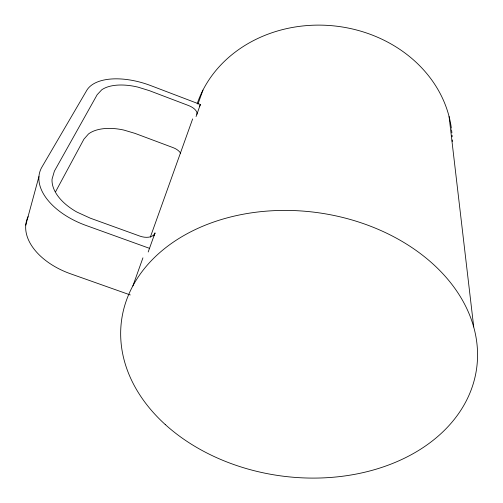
<?xml version="1.0" encoding="UTF-8"?>
<svg xmlns="http://www.w3.org/2000/svg" width="503" height="503" viewBox="0 0 503 503"><rect width="100%" height="100%" fill="white"/><g stroke="black" fill="none" stroke-linecap="round" stroke-linejoin="round"><path stroke-width="0.75" d="M25.754 225.118L38.945 176.559M148.196 251.99L154.987 233.021A13.147 7.96 19.6 0 1 139.821 236.089L90.326 218.183L76.921 212.071A51.463 29.884 17.6 0 1 52.042 179.187L54.387 171.146L97.154 94.721L101.732 89.811A44.717 22.673 19.2 0 1 137.885 87.107L149.29 90.628L188.682 105.592A10.758 5.332 20.9 0 1 196.874 114.357L196.057 116.533M196.874 114.357L200.357 104.492L150.831 85.636A56.04 28.426 19.2 0 0 86.749 90.395L41.906 167.103A64.51 37.474 17.6 0 0 85.994 225.438L149.567 248.369M132.88 285.924L142.934 257.844M150.334 237.152L192.649 118.909M197.937 104.134L202.961 90.087M199.534 106.686L200.357 104.492M153.887 235.938L154.987 233.021M55.682 191.568L83.9 139.193L88.471 133.98A43.271 23.654 18.6 0 1 123.889 130.076L134.974 133.37L173.214 147.681A10.425 5.577 20.5 0 1 180.659 153.396M130.271 294.947L70.508 273.783A62.133 38.718 16.8 0 1 28.105 216.642M449.078 116.558L473.725 326.919M197.176 103.737A130.327 113.307 5.4 0 1 332.999 25.804A130.327 113.307 5.4 0 1 451.361 128.208M451.562 129.774A130.327 113.307 5.4 0 1 451.883 132.911M452.065 135.263A130.327 113.307 5.4 0 1 452.147 136.829M452.247 139.947A130.327 113.307 5.4 0 1 452.266 141.5M165.21 424.494A179.156 132.899 7.6 0 0 468.243 396.854A179.156 132.899 7.6 0 0 263.962 211.354A179.156 132.899 7.6 0 0 165.21 424.494"/></g></svg>
